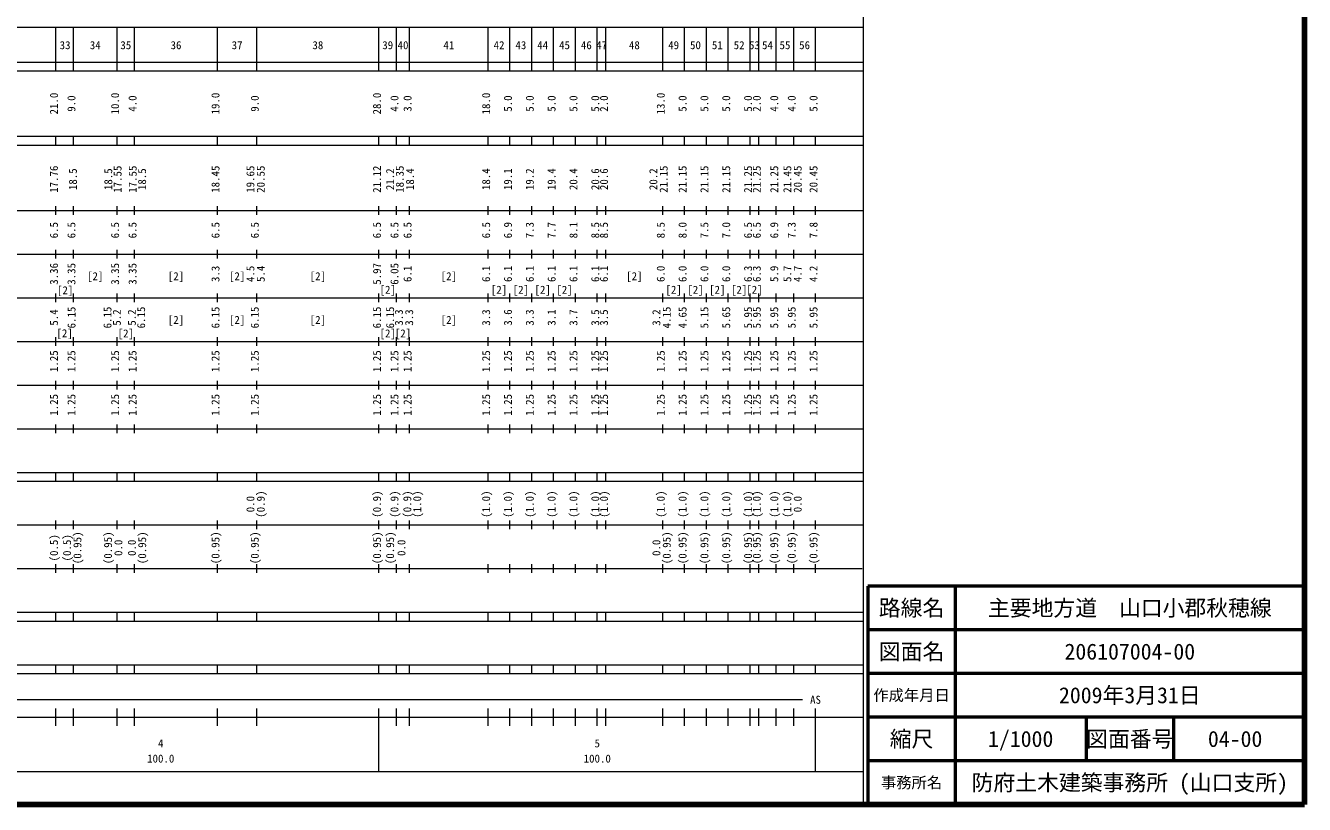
# Model space of a CAD drawing. Units: millimetres on the paper, enlarged 1000 times. Extents: x 39691 to 680000, y 20000 to 380000.
# Drawn here: x 387038 to 680000, y 20000 to 198357 of the extents above; entities that cross this region are included whole.
import ezdxf
from ezdxf.enums import TextEntityAlignment as Align

# ---------------------------------------------------------------- set-up
doc = ezdxf.new("R2010")
doc.units = ezdxf.units.MM
doc.header["$LTSCALE"] = 1000
for name, color, linetype, lineweight in [('M-TTL', 2, 'Continuous', 140), ('M-TTL-BAND', 7, 'Continuous', 13), ('M-TTL-FRAM', 2, 'Continuous', 50), ('M-TTL-LINE', 7, 'Continuous', 50)]:
    doc.layers.add(name, color=color, linetype=linetype, lineweight=lineweight)
doc.layers.add('M-TTL-TXT', color=7, linetype='Continuous')
doc.styles.add('ＭＳ ゴシック', font='')
doc.styles.get('ＭＳ ゴシック').set_extended_font_data('MS Gothic')

msp = doc.modelspace()

# ---------------------------------------------------------------- linework, layer by layer
at = {"layer": 'M-TTL'}
for p, q in [((680000, 20000), (680000, 380000)), ((40000, 20000), (680000, 20000))]:
    msp.add_line(p, q, dxfattribs=at)
at = {"layer": 'M-TTL-BAND'}
for p, q in [((579000, 20000), (579000, 370000)), ((68000, 198000), (579000, 198000)), ((394000, 188000), (394000, 198000)), ((398000, 188000), (398000, 198000)), ((408000, 188000), (408000, 198000)), ((412000, 188000), (412000, 198000)), ((431000, 188000), (431000, 198000)), ((440000, 188000), (440000, 198000)), ((468000, 188000), (468000, 198000)), ((472000, 188000), (472000, 198000)), ((475000, 188000), (475000, 198000)), ((493000, 188000), (493000, 198000)), ((498000, 188000), (498000, 198000)), ((503000, 188000), (503000, 198000)), ((508000, 188000), (508000, 198000)), ((513000, 188000), (513000, 198000)), ((518000, 188000), (518000, 198000)), ((520000, 188000), (520000, 198000)), ((533000, 188000), (533000, 198000)), ((538000, 188000), (538000, 198000)), ((543000, 188000), (543000, 198000)), ((548000, 188000), (548000, 198000)), ((553000, 188000), (553000, 198000)), ((555000, 188000), (555000, 198000)), ((559000, 188000), (559000, 198000)), ((563000, 188000), (563000, 198000)), ((568000, 188000), (568000, 198000)), ((40000, 190000), (579000, 190000)), ((40000, 188000), (579000, 188000)), ((40000, 173000), (579000, 173000)), ((394000, 171000), (394000, 173000)), ((398000, 171000), (398000, 173000)), ((408000, 171000), (408000, 173000)), ((412000, 171000), (412000, 173000)), ((431000, 171000), (431000, 173000)), ((440000, 171000), (440000, 173000)), ((468000, 171000), (468000, 173000)), ((472000, 171000), (472000, 173000)), ((475000, 171000), (475000, 173000)), ((493000, 171000), (493000, 173000)), ((498000, 171000), (498000, 173000)), ((503000, 171000), (503000, 173000)), ((508000, 171000), (508000, 173000)), ((513000, 171000), (513000, 173000)), ((518000, 171000), (518000, 173000)), ((520000, 171000), (520000, 173000)), ((533000, 171000), (533000, 173000)), ((538000, 171000), (538000, 173000)), ((543000, 171000), (543000, 173000)), ((548000, 171000), (548000, 173000)), ((553000, 171000), (553000, 173000)), ((555000, 171000), (555000, 173000)), ((559000, 171000), (559000, 173000)), ((563000, 171000), (563000, 173000)), ((568000, 171000), (568000, 173000)), ((40000, 171000), (579000, 171000)), ((40000, 156000), (579000, 156000)), ((394000, 155000), (394000, 157000)), ((398000, 155000), (398000, 157000)), ((408000, 155000), (408000, 157000)), ((412000, 155000), (412000, 157000)), ((431000, 155000), (431000, 157000)), ((440000, 155000), (440000, 157000)), ((468000, 155000), (468000, 157000)), ((472000, 155000), (472000, 157000)), ((475000, 155000), (475000, 157000)), ((493000, 155000), (493000, 157000)), ((498000, 155000), (498000, 157000)), ((503000, 155000), (503000, 157000)), ((508000, 155000), (508000, 157000)), ((513000, 155000), (513000, 157000)), ((518000, 155000), (518000, 157000)), ((520000, 155000), (520000, 157000)), ((533000, 155000), (533000, 157000)), ((538000, 155000), (538000, 157000)), ((543000, 155000), (543000, 157000)), ((548000, 155000), (548000, 157000)), ((553000, 155000), (553000, 157000)), ((555000, 155000), (555000, 157000)), ((559000, 155000), (559000, 157000)), ((563000, 155000), (563000, 157000)), ((568000, 155000), (568000, 157000)), ((394000, 145000), (394000, 147000)), ((398000, 145000), (398000, 147000)), ((408000, 145000), (408000, 147000)), ((412000, 145000), (412000, 147000)), ((431000, 145000), (431000, 147000)), ((440000, 145000), (440000, 147000)), ((468000, 145000), (468000, 147000)), ((472000, 145000), (472000, 147000)), ((475000, 145000), (475000, 147000)), ((493000, 145000), (493000, 147000)), ((498000, 145000), (498000, 147000)), ((503000, 145000), (503000, 147000)), ((508000, 145000), (508000, 147000)), ((513000, 145000), (513000, 147000)), ((518000, 145000), (518000, 147000)), ((520000, 145000), (520000, 147000)), ((533000, 145000), (533000, 147000)), ((538000, 145000), (538000, 147000)), ((543000, 145000), (543000, 147000)), ((548000, 145000), (548000, 147000)), ((553000, 145000), (553000, 147000)), ((555000, 145000), (555000, 147000)), ((559000, 145000), (559000, 147000)), ((563000, 145000), (563000, 147000)), ((568000, 145000), (568000, 147000)), ((46000, 146000), (579000, 146000)), ((52000, 136000), (579000, 136000)), ((394000, 135000), (394000, 137000)), ((398000, 135000), (398000, 137000)), ((408000, 135000), (408000, 137000)), ((412000, 135000), (412000, 137000)), ((431000, 135000), (431000, 137000)), ((440000, 135000), (440000, 137000)), ((468000, 135000), (468000, 137000)), ((472000, 135000), (472000, 137000)), ((475000, 135000), (475000, 137000)), ((493000, 135000), (493000, 137000)), ((498000, 135000), (498000, 137000)), ((503000, 135000), (503000, 137000)), ((508000, 135000), (508000, 137000)), ((513000, 135000), (513000, 137000)), ((518000, 135000), (518000, 137000)), ((520000, 135000), (520000, 137000)), ((533000, 135000), (533000, 137000)), ((538000, 135000), (538000, 137000)), ((543000, 135000), (543000, 137000)), ((548000, 135000), (548000, 137000)), ((553000, 135000), (553000, 137000)), ((555000, 135000), (555000, 137000)), ((559000, 135000), (559000, 137000)), ((563000, 135000), (563000, 137000)), ((568000, 135000), (568000, 137000)), ((46000, 126000), (579000, 126000)), ((394000, 125000), (394000, 127000)), ((398000, 125000), (398000, 127000)), ((408000, 125000), (408000, 127000)), ((412000, 125000), (412000, 127000)), ((431000, 125000), (431000, 127000)), ((440000, 125000), (440000, 127000)), ((468000, 125000), (468000, 127000)), ((472000, 125000), (472000, 127000)), ((475000, 125000), (475000, 127000)), ((493000, 125000), (493000, 127000)), ((498000, 125000), (498000, 127000)), ((503000, 125000), (503000, 127000)), ((508000, 125000), (508000, 127000)), ((513000, 125000), (513000, 127000)), ((518000, 125000), (518000, 127000)), ((520000, 125000), (520000, 127000)), ((533000, 125000), (533000, 127000)), ((538000, 125000), (538000, 127000)), ((543000, 125000), (543000, 127000)), ((548000, 125000), (548000, 127000)), ((553000, 125000), (553000, 127000)), ((555000, 125000), (555000, 127000)), ((559000, 125000), (559000, 127000)), ((563000, 125000), (563000, 127000)), ((568000, 125000), (568000, 127000)), ((52000, 116000), (579000, 116000)), ((394000, 115000), (394000, 117000)), ((398000, 115000), (398000, 117000)), ((408000, 115000), (408000, 117000)), ((412000, 115000), (412000, 117000)), ((431000, 115000), (431000, 117000)), ((440000, 115000), (440000, 117000)), ((468000, 115000), (468000, 117000)), ((472000, 115000), (472000, 117000)), ((475000, 115000), (475000, 117000)), ((493000, 115000), (493000, 117000)), ((498000, 115000), (498000, 117000)), ((503000, 115000), (503000, 117000)), ((508000, 115000), (508000, 117000)), ((513000, 115000), (513000, 117000)), ((518000, 115000), (518000, 117000)), ((520000, 115000), (520000, 117000)), ((533000, 115000), (533000, 117000)), ((538000, 115000), (538000, 117000)), ((543000, 115000), (543000, 117000)), ((548000, 115000), (548000, 117000)), ((553000, 115000), (553000, 117000)), ((555000, 115000), (555000, 117000)), ((559000, 115000), (559000, 117000)), ((563000, 115000), (563000, 117000)), ((568000, 115000), (568000, 117000)), ((46000, 106000), (579000, 106000)), ((394000, 105000), (394000, 107000)), ((398000, 105000), (398000, 107000)), ((408000, 105000), (408000, 107000)), ((412000, 105000), (412000, 107000)), ((431000, 105000), (431000, 107000)), ((440000, 105000), (440000, 107000)), ((468000, 105000), (468000, 107000)), ((472000, 105000), (472000, 107000)), ((475000, 105000), (475000, 107000)), ((493000, 105000), (493000, 107000)), ((498000, 105000), (498000, 107000)), ((503000, 105000), (503000, 107000)), ((508000, 105000), (508000, 107000)), ((513000, 105000), (513000, 107000)), ((518000, 105000), (518000, 107000)), ((520000, 105000), (520000, 107000)), ((533000, 105000), (533000, 107000)), ((538000, 105000), (538000, 107000)), ((543000, 105000), (543000, 107000)), ((548000, 105000), (548000, 107000)), ((553000, 105000), (553000, 107000)), ((555000, 105000), (555000, 107000)), ((559000, 105000), (559000, 107000)), ((563000, 105000), (563000, 107000)), ((568000, 105000), (568000, 107000)), ((40000, 96000), (579000, 96000)), ((40000, 94000), (579000, 94000)), ((394000, 94000), (394000, 96000)), ((398000, 94000), (398000, 96000)), ((408000, 94000), (408000, 96000)), ((412000, 94000), (412000, 96000)), ((431000, 94000), (431000, 96000)), ((440000, 94000), (440000, 96000)), ((468000, 94000), (468000, 96000)), ((472000, 94000), (472000, 96000)), ((475000, 94000), (475000, 96000)), ((493000, 94000), (493000, 96000)), ((498000, 94000), (498000, 96000)), ((503000, 94000), (503000, 96000)), ((508000, 94000), (508000, 96000)), ((513000, 94000), (513000, 96000)), ((518000, 94000), (518000, 96000)), ((520000, 94000), (520000, 96000)), ((533000, 94000), (533000, 96000)), ((538000, 94000), (538000, 96000)), ((543000, 94000), (543000, 96000)), ((548000, 94000), (548000, 96000)), ((553000, 94000), (553000, 96000)), ((555000, 94000), (555000, 96000)), ((559000, 94000), (559000, 96000)), ((563000, 94000), (563000, 96000)), ((568000, 94000), (568000, 96000)), ((394000, 83000), (394000, 85000)), ((398000, 83000), (398000, 85000)), ((408000, 83000), (408000, 85000)), ((412000, 83000), (412000, 85000)), ((431000, 83000), (431000, 85000)), ((440000, 83000), (440000, 85000)), ((468000, 83000), (468000, 85000)), ((472000, 83000), (472000, 85000)), ((475000, 83000), (475000, 85000)), ((493000, 83000), (493000, 85000)), ((498000, 83000), (498000, 85000)), ((503000, 83000), (503000, 85000)), ((508000, 83000), (508000, 85000)), ((513000, 83000), (513000, 85000)), ((518000, 83000), (518000, 85000)), ((520000, 83000), (520000, 85000)), ((533000, 83000), (533000, 85000)), ((538000, 83000), (538000, 85000)), ((543000, 83000), (543000, 85000)), ((548000, 83000), (548000, 85000)), ((553000, 83000), (553000, 85000)), ((555000, 83000), (555000, 85000)), ((559000, 83000), (559000, 85000)), ((563000, 83000), (563000, 85000)), ((568000, 83000), (568000, 85000)), ((49000, 84000), (579000, 84000)), ((39691, 74000), (578691, 74000)), ((394000, 73000), (394000, 75000)), ((398000, 73000), (398000, 75000)), ((408000, 73000), (408000, 75000)), ((412000, 73000), (412000, 75000)), ((431000, 73000), (431000, 75000)), ((440000, 73000), (440000, 75000)), ((468000, 73000), (468000, 75000)), ((472000, 73000), (472000, 75000)), ((475000, 73000), (475000, 75000)), ((493000, 73000), (493000, 75000)), ((498000, 73000), (498000, 75000)), ((503000, 73000), (503000, 75000)), ((508000, 73000), (508000, 75000)), ((513000, 73000), (513000, 75000)), ((518000, 73000), (518000, 75000)), ((520000, 73000), (520000, 75000)), ((533000, 73000), (533000, 75000)), ((538000, 73000), (538000, 75000)), ((543000, 73000), (543000, 75000)), ((548000, 73000), (548000, 75000)), ((553000, 73000), (553000, 75000)), ((555000, 73000), (555000, 75000)), ((559000, 73000), (559000, 75000)), ((563000, 73000), (563000, 75000)), ((568000, 73000), (568000, 75000)), ((40000, 64000), (579000, 64000)), ((40000, 62000), (579000, 62000)), ((394000, 62000), (394000, 64000)), ((398000, 62000), (398000, 64000)), ((408000, 62000), (408000, 64000)), ((412000, 62000), (412000, 64000)), ((431000, 62000), (431000, 64000)), ((440000, 62000), (440000, 64000)), ((468000, 62000), (468000, 64000)), ((472000, 62000), (472000, 64000)), ((475000, 62000), (475000, 64000)), ((493000, 62000), (493000, 64000)), ((498000, 62000), (498000, 64000)), ((503000, 62000), (503000, 64000)), ((508000, 62000), (508000, 64000)), ((513000, 62000), (513000, 64000)), ((518000, 62000), (518000, 64000)), ((520000, 62000), (520000, 64000)), ((533000, 62000), (533000, 64000)), ((538000, 62000), (538000, 64000)), ((543000, 62000), (543000, 64000)), ((548000, 62000), (548000, 64000)), ((553000, 62000), (553000, 64000)), ((555000, 62000), (555000, 64000)), ((559000, 62000), (559000, 64000)), ((563000, 62000), (563000, 64000)), ((568000, 62000), (568000, 64000)), ((40000, 52000), (579000, 52000)), ((40000, 50000), (579000, 50000)), ((394000, 50000), (394000, 52000)), ((398000, 50000), (398000, 52000)), ((408000, 50000), (408000, 52000)), ((412000, 50000), (412000, 52000)), ((431000, 50000), (431000, 52000)), ((440000, 50000), (440000, 52000)), ((468000, 50000), (468000, 52000)), ((472000, 50000), (472000, 52000)), ((475000, 50000), (475000, 52000)), ((493000, 50000), (493000, 52000)), ((498000, 50000), (498000, 52000)), ((503000, 50000), (503000, 52000)), ((508000, 50000), (508000, 52000)), ((513000, 50000), (513000, 52000)), ((518000, 50000), (518000, 52000)), ((520000, 50000), (520000, 52000)), ((533000, 50000), (533000, 52000)), ((538000, 50000), (538000, 52000)), ((543000, 50000), (543000, 52000)), ((548000, 50000), (548000, 52000)), ((553000, 50000), (553000, 52000)), ((555000, 50000), (555000, 52000)), ((559000, 50000), (559000, 52000)), ((563000, 50000), (563000, 52000)), ((568000, 50000), (568000, 52000)), ((71000, 44000), (565000, 44000)), ((394000, 38000), (394000, 42000)), ((398000, 38000), (398000, 42000)), ((408000, 38000), (408000, 42000)), ((412000, 38000), (412000, 42000)), ((431000, 38000), (431000, 42000)), ((440000, 38000), (440000, 42000)), ((468000, 27500), (468000, 42000)), ((472000, 38000), (472000, 42000)), ((475000, 38000), (475000, 42000)), ((493000, 38000), (493000, 42000)), ((498000, 38000), (498000, 42000)), ((503000, 38000), (503000, 42000)), ((508000, 38000), (508000, 42000)), ((513000, 38000), (513000, 42000)), ((518000, 38000), (518000, 42000)), ((520000, 38000), (520000, 42000)), ((533000, 38000), (533000, 42000)), ((538000, 38000), (538000, 42000)), ((543000, 38000), (543000, 42000)), ((548000, 38000), (548000, 42000)), ((553000, 38000), (553000, 42000)), ((555000, 38000), (555000, 42000)), ((559000, 38000), (559000, 42000)), ((563000, 38000), (563000, 42000)), ((568000, 27500), (568000, 42000)), ((40000, 40000), (579000, 40000)), ((68000, 27500), (579000, 27500))]:
    msp.add_line(p, q, dxfattribs=at)
at = {"layer": 'M-TTL-FRAM'}
for p, q in [((680000, 70000), (580000, 70000)), ((580000, 70000), (580000, 20000))]:
    msp.add_line(p, q, dxfattribs=at)
at = {"layer": 'M-TTL-LINE'}
for p, q in [((600000, 70000), (600000, 20000)), ((680000, 60000), (580000, 60000)), ((680000, 50000), (580000, 50000)), ((680000, 40000), (580000, 40000)), ((630000, 40000), (630000, 30000)), ((650000, 40000), (650000, 30000)), ((680000, 30000), (580000, 30000))]:
    msp.add_line(p, q, dxfattribs=at)

# ---------------------------------------------------------------- texts
at = {"layer": 'M-TTL-BAND', "style": 'ＭＳ ゴシック'}
for s, p in [('33', (396089, 192405)), ('34', (403000, 192405)), ('35', (410000, 192405)), ('36', (421500, 192405)), ('37', (435500, 192405)), ('38', (454000, 192405)), ('39', (470000, 192405)), ('40', (473500, 192405)), ('41', (484000, 192405)), ('42', (495500, 192405)), ('43', (500500, 192405)), ('44', (505500, 192405)), ('45', (510500, 192405)), ('46', (515500, 192405)), ('47', (519000, 192405)), ('48', (526500, 192405)), ('49', (535500, 192405)), ('50', (540500, 192405)), ('51', (545500, 192405)), ('52', (550500, 192405)), ('53', (554000, 192405)), ('54', (557000, 192405)), ('55', (561000, 192405)), ('56', (565500, 192405)), ('[2]', (403000, 139500)), ('[2]', (421500, 139500)), ('[2]', (435500, 139500)), ('[2]', (454000, 139500)), ('[2]', (484000, 139500)), ('[2]', (526500, 139500)), ('[2]', (396096, 136277)), ('[2]', (470000, 136402)), ('[2]', (495500, 136402)), ('[2]', (500500, 136402)), ('[2]', (505500, 136402)), ('[2]', (510500, 136402)), ('[2]', (535500, 136402)), ('[2]', (540500, 136402)), ('[2]', (545500, 136402)), ('[2]', (550500, 136402)), ('[2]', (554000, 136402)), ('[2]', (421500, 129500)), ('[2]', (435500, 129500)), ('[2]', (454000, 129500)), ('[2]', (484000, 129500)), ('[2]', (395985, 126436)), ('[2]', (410000, 126402)), ('[2]', (470000, 126402)), ('[2]', (473500, 126402)), ('AS', (568000, 42500)), ('4', (418000, 32523)), ('5', (518000, 32523)), ('100.0', (418000, 29033)), ('100.0', (518000, 29033))]:
    msp.add_text(s, height=1833, dxfattribs=at).set_placement(p, align=Align.BOTTOM_CENTER)
for s, p in [('21.0', (395000, 180500)), ('9.0', (399000, 180500)), ('10.0', (409000, 180500)), ('4.0', (413000, 180500)), ('19.0', (432000, 180500)), ('9.0', (441000, 180500)), ('28.0', (469000, 180500)), ('4.0', (473000, 180500)), ('3.0', (476000, 180500)), ('18.0', (494000, 180500)), ('5.0', (499000, 180500)), ('5.0', (504000, 180500)), ('5.0', (509000, 180500)), ('5.0', (514000, 180500)), ('5.0', (519000, 180500)), ('2.0', (521000, 180500)), ('13.0', (534000, 180500)), ('5.0', (539000, 180500)), ('5.0', (544000, 180500)), ('5.0', (549000, 180500)), ('5.0', (554000, 180500)), ('2.0', (556000, 180500)), ('4.0', (560000, 180500)), ('4.0', (564000, 180500)), ('5.0', (569000, 180500)), ('17.76', (395000, 163174)), ('18.5', (399338, 163174)), ('18.5', (407443, 163174)), ('17.55', (409570, 163174)), ('17.55', (413034, 163174)), ('18.5', (415187, 163174)), ('18.45', (432000, 163174)), ('19.65', (440000, 163174)), ('20.55', (442370, 163174)), ('21.12', (469000, 163174)), ('21.2', (472000, 163174)), ('18.35', (474216, 163174)), ('18.4', (476562, 163174)), ('18.4', (494000, 163174)), ('19.1', (499000, 163174)), ('19.2', (504000, 163174)), ('19.4', (509000, 163174)), ('20.4', (514000, 163174)), ('20.6', (519000, 163174)), ('20.6', (521000, 163174)), ('20.2', (532301, 163174)), ('21.15', (534671, 163174)), ('21.15', (539000, 163174)), ('21.15', (544000, 163174)), ('21.15', (549000, 163174)), ('21.25', (554000, 163174)), ('21.25', (556000, 163174)), ('21.25', (560000, 163174)), ('21.45', (563000, 163174)), ('20.45', (565370, 163174)), ('20.45', (569000, 163174)), ('6.5', (395000, 151500)), ('6.5', (399000, 151500)), ('6.5', (409000, 151500)), ('6.5', (413000, 151500)), ('6.5', (432000, 151500)), ('6.5', (441000, 151500)), ('6.5', (469000, 151500)), ('6.5', (473000, 151500)), ('6.5', (476000, 151500)), ('6.5', (494000, 151500)), ('6.9', (499000, 151500)), ('7.3', (504000, 151500)), ('7.7', (509000, 151500)), ('8.1', (514000, 151500)), ('8.5', (519000, 151500)), ('8.5', (521000, 151500)), ('8.5', (534000, 151500)), ('8.0', (539000, 151500)), ('7.5', (544000, 151500)), ('7.0', (549000, 151500)), ('6.5', (554000, 151500)), ('6.5', (556000, 151500)), ('6.9', (560000, 151500)), ('7.3', (564000, 151500)), ('7.8', (569000, 151500)), ('3.36', (395000, 141500)), ('3.35', (399000, 141500)), ('3.35', (409000, 141500)), ('3.35', (413000, 141500)), ('5.97', (469000, 141500)), ('6.05', (473000, 141500)), ('3.3', (432000, 141500)), ('4.5', (440000, 141500)), ('5.4', (442370, 141500)), ('6.1', (476000, 141500)), ('6.1', (494000, 141500)), ('6.1', (499000, 141500)), ('6.1', (504000, 141500)), ('6.1', (509000, 141500)), ('6.1', (514000, 141500)), ('6.1', (519000, 141500)), ('6.1', (521000, 141500)), ('6.0', (534000, 141500)), ('6.0', (539000, 141500)), ('6.0', (544000, 141500)), ('6.0', (549000, 141500)), ('6.3', (554000, 141500)), ('6.3', (556000, 141500)), ('5.9', (560000, 141500)), ('5.7', (563000, 141500)), ('4.7', (565370, 141500)), ('4.2', (569000, 141500)), ('5.4', (395000, 131500)), ('6.15', (399026, 131500)), ('6.15', (407257, 131500)), ('5.2', (409399, 131500)), ('5.2', (412836, 131500)), ('6.15', (414965, 131500)), ('6.15', (432000, 131500)), ('6.15', (441000, 131500)), ('6.15', (469000, 131500)), ('6.15', (472000, 131500)), ('3.3', (474014, 131500)), ('3.3', (476368, 131500)), ('3.3', (494000, 131500)), ('3.6', (499000, 131500)), ('3.3', (504000, 131500)), ('3.1', (509000, 131500)), ('3.7', (514000, 131500)), ('3.5', (519000, 131500)), ('3.5', (521000, 131500)), ('3.2', (533000, 131500)), ('4.15', (535370, 131500)), ('4.65', (539000, 131500)), ('5.15', (544000, 131500)), ('5.65', (549000, 131500)), ('5.95', (554000, 131500)), ('5.95', (556000, 131500)), ('5.95', (560000, 131500)), ('5.95', (564000, 131500)), ('5.95', (569000, 131500)), ('1.25', (395000, 121500)), ('1.25', (399000, 121500)), ('1.25', (409000, 121500)), ('1.25', (413000, 121500)), ('1.25', (432000, 121500)), ('1.25', (441000, 121500)), ('1.25', (469000, 121500)), ('1.25', (473000, 121500)), ('1.25', (476000, 121500)), ('1.25', (494000, 121500)), ('1.25', (499000, 121500)), ('1.25', (504000, 121500)), ('1.25', (509000, 121500)), ('1.25', (514000, 121500)), ('1.25', (519000, 121500)), ('1.25', (521000, 121500)), ('1.25', (534000, 121500)), ('1.25', (539000, 121500)), ('1.25', (544000, 121500)), ('1.25', (549000, 121500)), ('1.25', (554000, 121500)), ('1.25', (556000, 121500)), ('1.25', (560000, 121500)), ('1.25', (564000, 121500)), ('1.25', (569000, 121500)), ('1.25', (395000, 111500)), ('1.25', (399000, 111500)), ('1.25', (409000, 111500)), ('1.25', (413000, 111500)), ('1.25', (432000, 111500)), ('1.25', (441000, 111500)), ('1.25', (469000, 111500)), ('1.25', (473000, 111500)), ('1.25', (476000, 111500)), ('1.25', (494000, 111500)), ('1.25', (499000, 111500)), ('1.25', (504000, 111500)), ('1.25', (509000, 111500)), ('1.25', (514000, 111500)), ('1.25', (519000, 111500)), ('1.25', (521000, 111500)), ('1.25', (534000, 111500)), ('1.25', (539000, 111500)), ('1.25', (544000, 111500)), ('1.25', (549000, 111500)), ('1.25', (554000, 111500)), ('1.25', (556000, 111500)), ('1.25', (560000, 111500)), ('1.25', (564000, 111500)), ('1.25', (569000, 111500)), ('(0.9)', (442370, 88764)), ('(0.9)', (469000, 88764)), ('(0.9)', (473000, 88764)), ('(0.9)', (475941, 88764)), ('(1.0)', (478212, 88764)), ('(1.0)', (494000, 88764)), ('(1.0)', (499000, 88764)), ('(1.0)', (504000, 88764)), ('(1.0)', (509000, 88764)), ('(1.0)', (514000, 88764)), ('(1.0)', (519000, 88764)), ('(1.0)', (521000, 88764)), ('(1.0)', (534000, 88764)), ('(1.0)', (539000, 88764)), ('(1.0)', (544000, 88764)), ('(1.0)', (549000, 88764)), ('(1.0)', (554000, 88764)), ('(1.0)', (556000, 88764)), ('(1.0)', (560000, 88764)), ('(1.0)', (563000, 88764)), ('0.0', (440000, 88764)), ('0.0', (565370, 88764)), ('(0.95)', (400370, 78764)), ('(0.95)', (407378, 78764)), ('(0.95)', (415214, 78764)), ('(0.95)', (432000, 78764)), ('(0.95)', (441000, 78764)), ('(0.95)', (469000, 78764)), ('(0.95)', (472000, 78764)), ('(0.95)', (535370, 78764)), ('(0.95)', (539000, 78764)), ('(0.95)', (544000, 78764)), ('(0.95)', (549000, 78764)), ('(0.95)', (554000, 78764)), ('(0.95)', (556000, 78764)), ('(0.95)', (560000, 78764)), ('(0.95)', (564000, 78764)), ('(0.95)', (569000, 78764)), ('(0.5)', (395000, 78764)), ('(0.5)', (398000, 78764)), ('0.0', (409748, 78764)), ('0.0', (412844, 78764)), ('0.0', (474602, 78764)), ('0.0', (533000, 78764))]:
    msp.add_text(s, height=1833, rotation=90, dxfattribs=at).set_placement(p, align=Align.BOTTOM_CENTER)
at = {"layer": 'M-TTL-TXT', "style": 'ＭＳ ゴシック'}
for s, height, p in [('路線名', 3666, (590000, 65000)), ('路線名', 3666, (590000, 65000)), ('主要地方道\u3000山口小郡秋穂線', 3666, (640000, 65000)), ('図面名', 3666, (590000, 55000)), ('図面名', 3666, (590000, 55000)), ('206107004-00', 3666, (640000, 55000)), ('2009年3月31日', 3666, (640000, 45000)), ('作成年月日', 2566, (590000, 45000)), ('作成年月日', 2566, (590000, 45000)), ('縮尺', 3666, (590000, 35000)), ('縮尺', 3666, (590000, 35000)), ('1/1000', 3666, (615000, 35000)), ('図面番号', 3666, (640000, 35000)), ('図面番号', 3666, (640000, 35000)), ('04-00', 3666, (664125, 35000)), ('事務所名', 2566, (590000, 25000)), ('事務所名', 2566, (590000, 25000)), ('防府土木建築事務所 (山口支所)', 3666, (640000, 25000))]:
    msp.add_text(s, height=height, dxfattribs=at).set_placement(p, align=Align.MIDDLE_CENTER)

doc.saveas('drawing.dxf')
